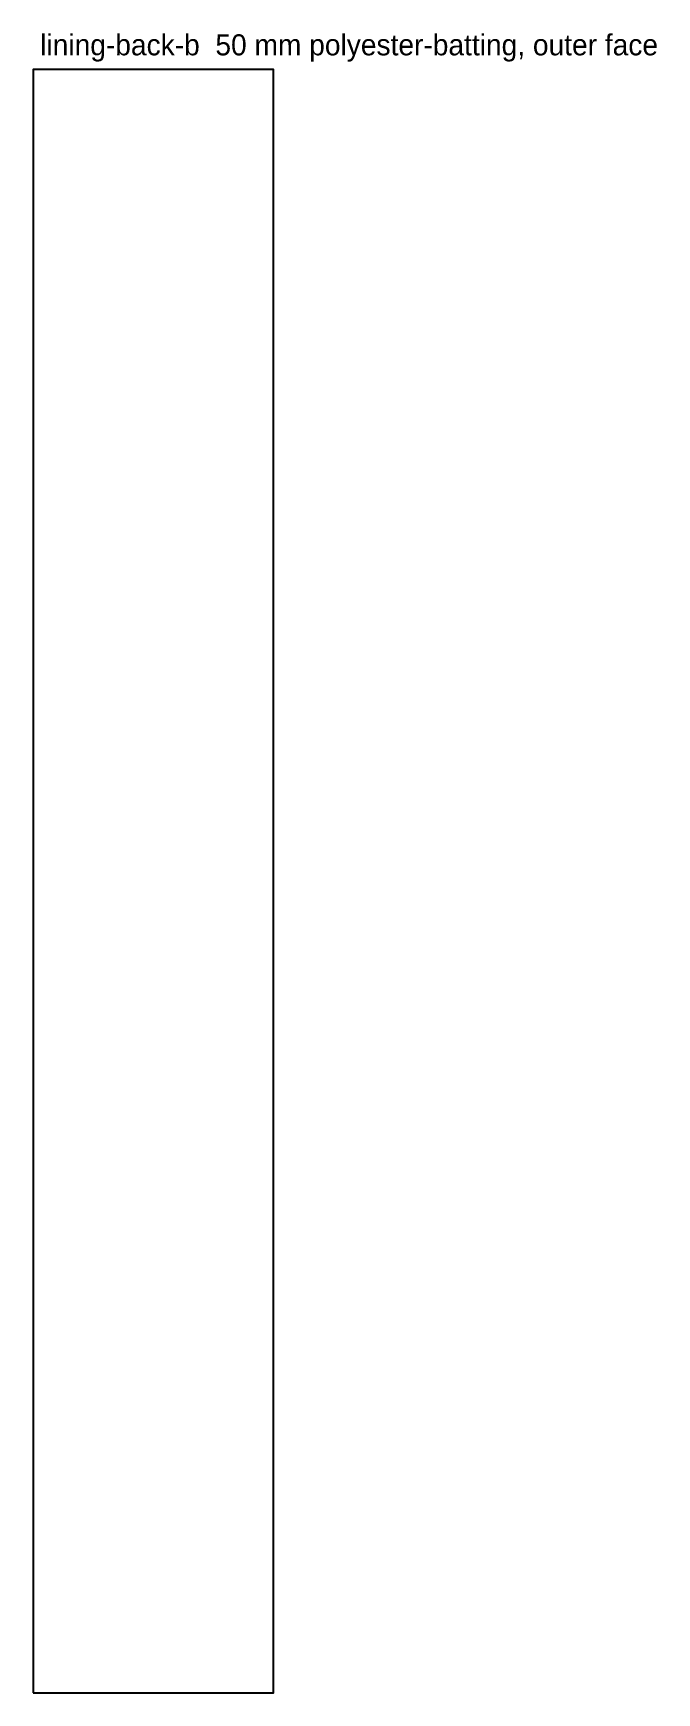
# Model space of a CAD drawing. Header units: millimetres. Extents: x 0 to 178, y 0 to 473.
import ezdxf

# ---------------------------------------------------------------- set-up
doc = ezdxf.new("R2010")
doc.units = ezdxf.units.MM
doc.layers.add('CUT_OUTSIDE', color=1, linetype='Continuous')
doc.layers.add('NOTES', color=7, linetype='Continuous')

msp = doc.modelspace()

# ---------------------------------------------------------------- linework, layer by layer
at = {"layer": 'CUT_OUTSIDE'}
msp.add_lwpolyline([(0, 0), (68.5, 0), (68.5, 463), (0, 463), (0, 0)], close=True, dxfattribs=at)

# ---------------------------------------------------------------- texts
at = {"layer": 'NOTES'}
msp.add_text('lining-back-b  50 mm polyester-batting, outer face', height=6, dxfattribs=at).set_placement((2, 467))

doc.saveas('drawing.dxf')
